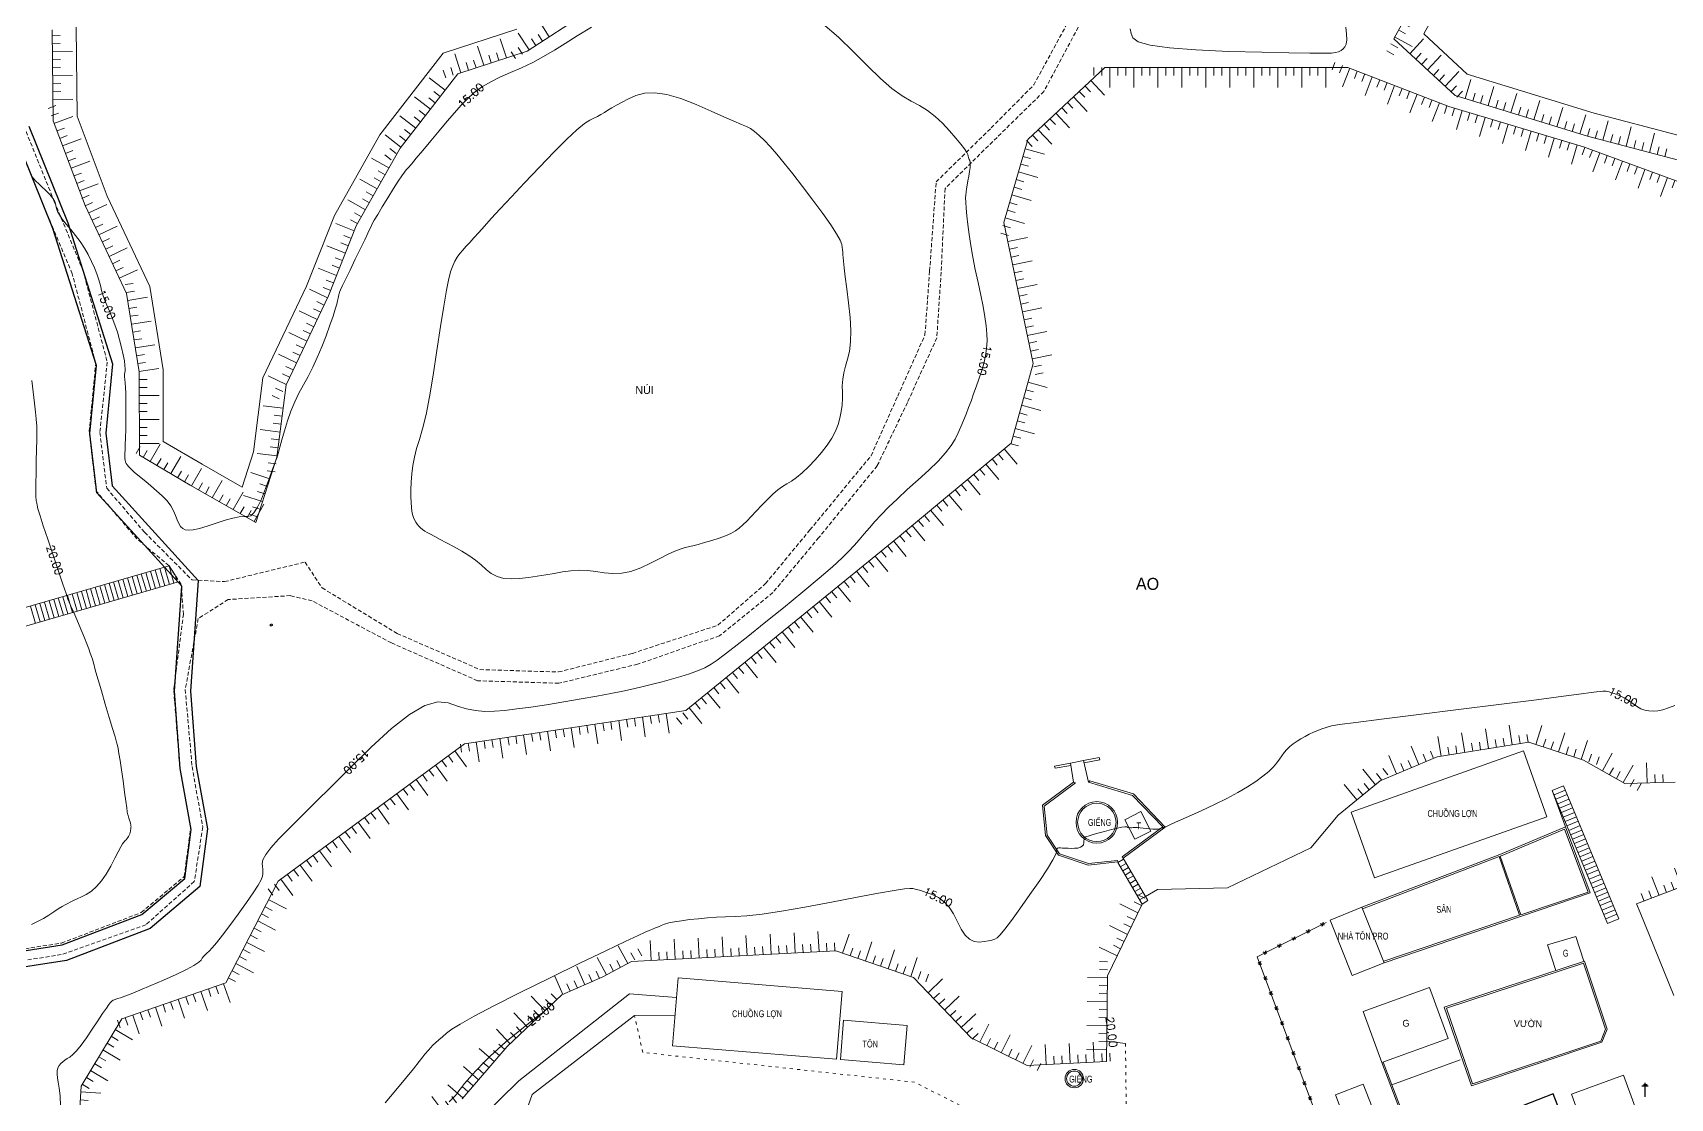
# Model space of a CAD drawing. Header units: inches. Extents: x 496359 to 501064, y 2374078 to 2377203.
# Drawn here: x 496846.4 to 497051, y 2376469 to 2376602.1 of the extents above; entities that cross this region are included whole.
import ezdxf
from ezdxf.enums import TextEntityAlignment as Align

# ---------------------------------------------------------------- set-up
doc = ezdxf.new("R2010")
doc.units = ezdxf.units.IN
doc.header["$MEASUREMENT"] = 0
doc.linetypes.add('ACAD_ISO03W100', pattern=[30, 12, -18])
doc.linetypes.add('DASHED', pattern=[0.75, 0.5, -0.25])
for name, color, linetype in [('cd', 7, 'Continuous'), ('chu', 6, 'Continuous'), ('MANH', 147, 'Continuous'), ('NOI', 2, 'Continuous'), ('tl', 8, 'Continuous')]:
    doc.layers.add(name, color=color, linetype=linetype)
for name, color, linetype, lineweight in [('LC Net dam 1', 30, 'Continuous', 30), ('LC Net manh', 239, 'Continuous', 5), ('manh1', 67, 'Continuous', 13)]:
    doc.layers.add(name, color=color, linetype=linetype, lineweight=lineweight)
doc.styles.get("Standard").update_dxf_attribs({"font": 'vnsimli.shx', "height": 2})
doc.styles.add('style1', font='')
doc.styles.get('style1').set_extended_font_data('.VnAvantH')

# ---------------------------------------------------------------- blocks, each defined once
blk = doc.blocks.new('r')
at = {"layer": 'tl', "color": 7}
for points in [[(0.18, -0.18), (-0.18, 0.18)], [(0.18, 0.18), (-0.18, -0.18)]]:
    blk.add_lwpolyline(points, dxfattribs=at)
blk = doc.blocks.new('t2')
at = {"layer": 'tl', "color": 250, "lineweight": 0}
for p, q in [((-2, 0), (-2, -1)), ((-1, 0), (-1, -1)), ((0, 0), (0, -2.5))]:
    blk.add_line(p, q, dxfattribs=at)
blk = doc.blocks.new('t1')
at = {"layer": 'tl', "color": 250, "lineweight": 0}
for p, q in [((0, 0), (0, 2.5)), ((-2, 0), (-2, 1)), ((-1, 0), (-1, 1))]:
    blk.add_line(p, q, dxfattribs=at)
blk = doc.blocks.new('cdien')
at = {"layer": 'cd', "extrusion": (-0.000518657, 0.000768986, 1)}
for p, q in [((-0.8, 2.78, 0), (0.76, 2.78, 0)), ((-0.46, 3.14, 0), (0.49, 3.14, 0)), ((0, 0), (0, 3.5, 0))]:
    blk.add_line(p, q, dxfattribs=at)
blk = doc.blocks.new('Nền HT mới')
at = {"layer": 'MANH', "color": 2, "lineweight": 0, "elevation": -28.38}
for points in [[(335.87, 302.47), (313.11, 308.45), (296.58, 313.55), (288.91, 320.62), (293.55, 329.12), (304.75, 345.58), (304.34, 351.21), (300.22, 361.5), (291.78, 365.59), (280.91, 360.42), (267.27, 359.17), (261.59, 364.89), (256.01, 350.16)], [(334.87, 305.83), (313.94, 311.34), (298.11, 316.22), (292.67, 321.24), (296.12, 327.56), (307.82, 344.75), (307.3, 351.89), (302.57, 363.7), (291.79, 368.91), (280.1, 363.36), (268.41, 362.28), (260.43, 370.31), (253.2, 351.22)], [(121.31, 321.76), (121.41, 310.36), (125.43, 299.79), (130.6, 288.77), (132.16, 278.98), (132.2, 268.58), (138.53, 264.84), (146.73, 260.16), (149.39, 268.32), (150.52, 277.38), (155.83, 288.51), (159.3, 297.23), (164.77, 306.94), (171.98, 316.25), (180.66, 319.09), (188.1, 323.89)], [(124.31, 322.08), (124.41, 310.93), (128.19, 300.96), (133.5, 289.66), (135.16, 279.23), (135.19, 270.3), (140.04, 267.44), (145.02, 264.59), (146.45, 268.98), (147.61, 278.24), (153.08, 289.71), (156.58, 298.52), (162.26, 308.61), (170.17, 318.81), (179.36, 321.82)], [(319.26, 212.5), (342.68, 221.42), (353, 224.38), (357.05, 227.19), (361.24, 234.44), (362.47, 239.67), (374.98, 252.05), (378.81, 253.57), (392.81, 257.92), (398.13, 244.09)], [(117.23, 249.32), (135.9, 254.75)], [(133.07, 251.58), (132.44, 253.74)], [(133.64, 251.75), (133.02, 253.91)], [(134.22, 251.92), (133.59, 254.08)], [(134.8, 252.09), (134.17, 254.24)], [(135.37, 252.25), (134.74, 254.41)], [(135.95, 252.42), (135.32, 254.58)], [(136.52, 252.59), (135.9, 254.75)], [(117.86, 247.16), (136.52, 252.59)], [(126.15, 249.57), (125.53, 251.73)], [(126.73, 249.74), (126.1, 251.9)], [(127.31, 249.91), (126.68, 252.07)], [(127.88, 250.07), (127.25, 252.23)], [(128.46, 250.24), (127.83, 252.4)], [(129.04, 250.41), (128.41, 252.57)], [(129.61, 250.58), (128.98, 252.74)], [(130.19, 250.74), (129.56, 252.9)], [(130.76, 250.91), (130.14, 253.07)], [(131.34, 251.08), (130.71, 253.24)], [(131.92, 251.25), (131.29, 253.41)], [(132.49, 251.42), (131.86, 253.57)], [(136.91, 252.74), (136.66, 253.6)], [(119.24, 247.56), (118.61, 249.72)], [(119.82, 247.73), (119.19, 249.89)], [(120.39, 247.9), (119.77, 250.06)], [(120.97, 248.06), (120.34, 250.22)], [(121.55, 248.23), (120.92, 250.39)], [(122.12, 248.4), (121.49, 250.56)], [(122.7, 248.57), (122.07, 250.73)], [(123.27, 248.73), (122.65, 250.89)], [(123.85, 248.9), (123.22, 251.06)], [(124.43, 249.07), (123.8, 251.23)], [(125, 249.24), (124.37, 251.4)], [(125.58, 249.4), (124.95, 251.56)], [(323.9, 201.05), (319.69, 211.43), (319.26, 212.5)]]:
    blk.add_lwpolyline(points, dxfattribs=at)
at = {"layer": 'MANH', "color": 3, "linetype": 'DASHED', "lineweight": 0, "elevation": -28.38}
for points in [[(114.21, 206.31), (122.48, 207.6), (132.44, 211.42), (137.8, 215.92), (138.61, 222.05), (137.24, 229.65), (136.49, 239.31), (137.7, 248.68), (137.43, 252.43), (135.9, 254.75), (131.9, 258.11), (126.8, 264.1), (125.92, 271.52), (126.75, 280.05), (123.81, 291.25), (120.21, 299.79), (116.3, 309.55)], [(117.76, 309.73), (121.57, 300.3), (125.13, 291.73), (128.19, 280.22), (127.26, 271.42), (128.12, 264.44), (132.85, 258.94), (138.78, 252.98), (142.84, 252.77), (152.9, 255.22), (155.03, 251.99), (164.41, 246.29), (174.75, 241.78), (184.56, 241.48), (193.8, 243.81), (204.48, 247.32), (210.42, 252.52), (215.98, 259.23), (223.61, 268.51), (226.94, 275.95), (230.35, 283.61), (230.93, 291.6), (231.74, 302.73), (238.62, 309.48), (243.94, 314.85), (250.09, 326.15)], [(251.28, 325.38), (245.21, 314.05), (239.35, 308.3), (232.86, 301.91), (232.37, 291.47), (231.83, 283.26), (228.16, 275.17), (224.38, 267.24), (217.09, 258.28), (211.34, 251.4), (204.69, 246.01), (194.44, 242.45), (184.6, 240.07), (174.45, 240.39), (163.68, 245.11), (153.78, 250.37), (151.06, 251.02), (143.31, 250.54), (139.55, 248.16), (137.93, 239.3), (138.78, 229.66), (140.12, 222.11), (139.06, 215.28), (133.02, 209.88), (122.44, 206.16), (114.33, 204.88)]]:
    blk.add_lwpolyline(points, dxfattribs=at)
at = {"layer": 'MANH', "lineweight": 0, "elevation": -28.38}
for points in [[(257.48, 212.48), (253.14, 203.49), (253.03, 192.81), (243.1, 192.28), (236.1, 195.76), (228.91, 203.3), (219.21, 206.64), (193.67, 205.29), (190.1, 203.36), (184.97, 201.13), (178.16, 194.66), (172.52, 188.15)], [(124.21, 178), (124.92, 189.71), (129.99, 198.13), (142.98, 202.62), (149.55, 215.32), (172.8, 232.52), (200.47, 236.67), (226.92, 258.26), (241.11, 270.09), (243.85, 280.04), (240.22, 297.68), (243.2, 308.04), (252.81, 317.02), (283.17, 317.04), (295.78, 312.17), (312.63, 307.11), (333.74, 299.38)], [(324.07, 227.71), (317.79, 227.56), (312.63, 230.47), (305.79, 232.71), (294.33, 230.86), (287.24, 227.89), (281.96, 223.6)], [(136.66, 253.59), (135.9, 254.75)], [(136.52, 252.59), (136.92, 252.7)], [(283.61, 223.98), (305.12, 231.62)], [(308.04, 223.38), (305.12, 231.62)], [(248.52, 230.1), (246.55, 229.73)], [(246.6, 229.44), (246.55, 229.73)], [(248.57, 229.8), (246.6, 229.44)], [(248.52, 230.1), (250.16, 230.43), (250.78, 227.72)], [(248.52, 230.1), (248.92, 227.72)], [(252.12, 230.8), (250.16, 230.43)], [(252.18, 230.5), (250.23, 230.14)], [(252.18, 230.5), (252.12, 230.8)], [(254.43, 217.74), (250.74, 217.34), (247.04, 218.57), (245.4, 221.04), (245.04, 224.82), (248.92, 227.72)], [(254.41, 217.94), (250.76, 217.54), (247.17, 218.74), (245.6, 221.1), (245.24, 224.73), (249.14, 227.64)], [(248.92, 227.72), (249.14, 227.64)], [(250.95, 227.88), (250.78, 227.72)], [(250.78, 227.72), (256.29, 226.06), (260.07, 222.13), (254.98, 218.37)], [(250.95, 227.88), (256.4, 226.24), (260.37, 222.1), (255.1, 218.21)], [(308.71, 226.68), (310.11, 227.26)], [(310.11, 227.26), (317.04, 210.65)], [(310.38, 222.12), (308.71, 226.68)], [(315.63, 210.06), (308.71, 226.68)], [(308.94, 226.12), (310.35, 226.71)], [(309.17, 225.57), (310.58, 226.16)], [(309.4, 225.02), (310.81, 225.6)], [(309.63, 224.46), (311.04, 225.05)], [(255.34, 223.02), (257.33, 224.03)], [(256.58, 220.58), (255.34, 223.02)], [(258.57, 221.6), (257.33, 224.03)], [(281.96, 223.6), (278.54, 219.49), (268.14, 214.51), (259.42, 214.28), (257.92, 213.4)], [(286.53, 215.74), (283.61, 223.98)], [(286.53, 215.74), (308.04, 223.38)], [(309.86, 223.91), (311.27, 224.49)], [(310.09, 223.35), (311.5, 223.94)], [(310.32, 222.8), (311.73, 223.39)], [(256.58, 220.58), (258.57, 221.6)], [(302.16, 218.65), (310.38, 222.11), (313.45, 213.86)], [(302.24, 218.47), (310.27, 221.84), (313.19, 213.98)], [(310.55, 222.25), (311.96, 222.83)], [(310.78, 221.69), (312.19, 222.28)], [(311.02, 221.14), (312.42, 221.72)], [(311.25, 220.58), (312.65, 221.17)], [(311.48, 220.03), (312.88, 220.62)], [(311.71, 219.48), (313.11, 220.06)], [(311.94, 218.92), (313.35, 219.51)], [(312.17, 218.37), (313.58, 218.95)], [(254.41, 217.94), (254.43, 217.74)], [(254.44, 217.65), (255.17, 218.08)], [(254.44, 217.65), (257.48, 212.48)], [(254.75, 217.14), (255.48, 217.56)], [(254.98, 218.37), (255.1, 218.21)], [(255.05, 216.62), (255.78, 217.05)], [(255.1, 218.21), (258.21, 212.91)], [(284.95, 212.07), (302.16, 218.65)], [(285.02, 211.89), (302.09, 218.41)], [(302.02, 218.6), (302.02, 218.6)], [(302.09, 218.41), (304.64, 211.08)], [(302.23, 218.46), (302.24, 218.46)], [(302.23, 218.46), (304.78, 211.13)], [(312.4, 217.82), (313.81, 218.4)], [(312.63, 217.26), (314.04, 217.85)], [(312.86, 216.71), (314.27, 217.29)], [(255.35, 216.1), (256.08, 216.53)], [(255.66, 215.58), (256.39, 216.01)], [(255.96, 215.06), (256.69, 215.49)], [(256.26, 214.55), (257, 214.98)], [(313.09, 216.15), (314.5, 216.74)], [(313.32, 215.6), (314.73, 216.19)], [(313.55, 215.05), (314.96, 215.63)], [(313.78, 214.49), (315.19, 215.08)], [(256.57, 214.03), (257.3, 214.46)], [(256.87, 213.51), (257.6, 213.94)], [(257.17, 212.99), (257.91, 213.42)], [(257.48, 212.48), (258.21, 212.91)], [(313.45, 213.86), (287.73, 205.14)], [(313.19, 213.98), (304.78, 211.13)], [(314.02, 213.94), (315.42, 214.52)], [(314.25, 213.38), (315.65, 213.97)], [(314.48, 212.83), (315.88, 213.42)], [(314.71, 212.28), (316.11, 212.86)], [(280.96, 210.47), (284.95, 212.07)], [(287.73, 205.14), (284.95, 212.07)], [(304.64, 211.08), (287.67, 205.33)], [(304.71, 210.89), (304.71, 210.89)], [(314.94, 211.72), (316.35, 212.31)], [(315.17, 211.17), (316.58, 211.75)], [(315.4, 210.62), (316.81, 211.2)], [(279.16, 181.88), (277.9, 185), (279.5, 185.39), (271.85, 205.88), (280.48, 210.16)], [(283.74, 203.54), (280.96, 210.47)], [(315.63, 210.06), (317.04, 210.65)], [(308.12, 207.37), (311.65, 208.44)], [(308.12, 207.37), (309.17, 204.17)], [(311.65, 208.44), (312.67, 205.32)], [(283.74, 203.54), (287.73, 205.14)], [(298.65, 189.74), (295.23, 199.58), (312.73, 205.34), (315.6, 196.85), (314.93, 195.2), (298.65, 189.74)], [(198.8, 194.77), (199.5, 203.25)], [(199.5, 203.25), (220, 201.56)], [(174.83, 185.66), (179.6, 190.38), (193.42, 201.27), (199.3, 200.78)], [(219.31, 193.08), (220, 201.56)], [(285.1, 199.03), (293.39, 202.05)], [(295.71, 195.68), (293.39, 202.05)], [(194.05, 198.55), (181.26, 188.68), (179.45, 183.48)], [(194.05, 198.55), (199.11, 198.51)], [(287.43, 192.66), (285.1, 199.03)], [(220.19, 197.95), (219.79, 193.04)], [(228.13, 197.3), (220.19, 197.95)], [(227.72, 192.39), (228.13, 197.3)], [(198.8, 194.77), (219.31, 193.08)], [(255.4, 195.05), (253.06, 195.32)], [(287.43, 192.66), (295.71, 195.68)], [(227.72, 192.39), (219.79, 193.04)], [(290, 185.88), (287.43, 192.66)], [(290.18, 185.95), (287.61, 192.73)], [(288.69, 189.89), (297.2, 193.02)], [(311.11, 188.72), (317.62, 191.11)], [(317.62, 191.11), (321.15, 181.4)], [(286.98, 185.16), (285.11, 189.98), (281.62, 188.63), (283.48, 183.81)], [(311.11, 188.72), (314.64, 179.02)]]:
    blk.add_lwpolyline(points, dxfattribs=at)
blk.add_lwpolyline([(298.77, 190), (295.49, 199.45), (312.61, 205.08), (315.38, 196.85), (314.78, 195.36)], close=True, dxfattribs=at)
at = {"layer": 'MANH', "linetype": 'ACAD_ISO03W100', "lineweight": 0, "ltscale": 0.03, "elevation": -28.38}
blk.add_lwpolyline([(255.4, 195.05), (255.57, 180.48), (244.97, 176.4), (237.08, 186.13), (229.05, 190.21), (195.11, 193.93), (194.05, 198.55)], dxfattribs=at)
at = {"layer": 'MANH', "lineweight": 0}
for centre, radius in [((251.82, 222.68, -13.47), 2.6), ((251.82, 222.68, -13.47), 2.4), ((249, 190.66, -8.48), 1.15), ((249, 190.66, -8.48), 0.948)]:
    blk.add_circle(centre, radius, dxfattribs=at)
at = {"layer": 'manh1', "color": 1, "lineweight": 0, "elevation": -28.38}
for points in [[(118.8, 303.37), (119.23, 302.87), (119.66, 302.44), (120.06, 302.07), (120.42, 301.74), (120.72, 301.44), (120.97, 301.19), (121.16, 300.96), (121.3, 300.78), (121.42, 300.63), (121.51, 300.51), (121.57, 300.42), (121.6, 300.36), (121.63, 300.29), (121.66, 300.17), (121.71, 299.98), (121.76, 299.74), (121.83, 299.43), (121.97, 299.05), (122.21, 298.6), (122.57, 298.07), (123.05, 297.46), (123.62, 296.78), (124.23, 296.05), (124.81, 295.28), (125.34, 294.47), (125.81, 293.64), (126.23, 292.79), (126.59, 291.98), (126.89, 291.24), (127.11, 290.61), (127.27, 290.07), (127.37, 289.61), (127.47, 289.16), (127.62, 288.64), (127.83, 288.03), (128.12, 287.34), (128.46, 286.57), (128.81, 285.74), (129.15, 284.87), (129.46, 283.95), (129.73, 283), (129.98, 282.03), (130.17, 281.13), (130.32, 280.38), (130.4, 279.8), (130.43, 279.39), (130.41, 279.13), (130.37, 278.93), (130.35, 278.69), (130.35, 278.39), (130.37, 278.03), (130.41, 277.6), (130.46, 277.05), (130.49, 276.31), (130.51, 275.4), (130.51, 274.3), (130.51, 273.05), (130.49, 271.81), (130.47, 270.75), (130.44, 269.89), (130.42, 269.24), (130.39, 268.79), (130.38, 268.46), (130.38, 268.18), (130.41, 267.94), (130.47, 267.72), (130.55, 267.54), (130.66, 267.36), (130.82, 267.16), (131.03, 266.94), (131.29, 266.7), (131.59, 266.43), (131.97, 266.11), (132.43, 265.73), (132.99, 265.27), (133.63, 264.74), (134.35, 264.14), (135.05, 263.51), (135.65, 262.88), (136.12, 262.26), (136.48, 261.64), (136.72, 261.04), (136.91, 260.49), (137.12, 260.04), (137.35, 259.68), (137.62, 259.42), (137.92, 259.26), (138.34, 259.21), (138.93, 259.26), (139.71, 259.43), (140.67, 259.7), (141.79, 260.07), (142.92, 260.44), (143.89, 260.71), (144.68, 260.87), (145.29, 260.92), (145.73, 260.9), (146.11, 260.98), (146.51, 261.37), (146.95, 262.07), (147.44, 263.1), (147.96, 264.41), (148.45, 265.74), (148.84, 266.81), (149.12, 267.58), (149.3, 268.05), (149.37, 268.24), (149.39, 268.27), (149.39, 268.28), (149.4, 268.29), (149.4, 268.3), (149.41, 268.34), (149.45, 268.5), (149.56, 268.91), (149.75, 269.57), (150, 270.48), (150.32, 271.63), (150.7, 272.88), (151.13, 274.08), (151.61, 275.24), (152.14, 276.33), (152.7, 277.37), (153.29, 278.43), (153.86, 279.57), (154.43, 280.8), (154.99, 282.12), (155.52, 283.51), (156, 284.83), (156.39, 285.94), (156.68, 286.82), (156.87, 287.46), (156.97, 287.89), (157.02, 288.19), (157.07, 288.43), (157.11, 288.63), (157.15, 288.8), (157.21, 288.97), (157.33, 289.26), (157.59, 289.8), (157.99, 290.63), (158.52, 291.72), (159.17, 293.06), (159.82, 294.39), (160.35, 295.49), (160.75, 296.31), (161, 296.87), (161.14, 297.18), (161.28, 297.48), (161.55, 297.96), (161.98, 298.68), (162.55, 299.62), (163.25, 300.75), (163.96, 301.89), (164.55, 302.82), (165, 303.51), (165.32, 303.97), (165.53, 304.23), (165.77, 304.49), (166.19, 304.97), (166.8, 305.69), (167.61, 306.67), (168.6, 307.87), (169.65, 309.13), (170.65, 310.31), (171.57, 311.37), (172.41, 312.31), (173.19, 313.13), (174, 313.87), (174.93, 314.57), (176.01, 315.22), (177.22, 315.84), (178.55, 316.42), (179.95, 317.01), (181.34, 317.67), (182.7, 318.39), (184.05, 319.19), (185.4, 320.05), (186.9, 321.01), (188.7, 322.07)], [(217.59, 322.5), (219.56, 320.83), (221.44, 318.99), (223.19, 317.19), (224.78, 315.66), (226.22, 314.42), (227.5, 313.49), (228.63, 312.84), (229.67, 312.28), (230.67, 311.64), (231.63, 310.9), (232.55, 310.06), (233.43, 309.12), (234.21, 308.21), (234.83, 307.45), (235.28, 306.85), (235.56, 306.42), (235.69, 306.15), (235.74, 305.96), (235.78, 305.8), (235.83, 305.65), (235.88, 305.52), (235.94, 305.39), (235.99, 305.21), (236, 304.93), (235.98, 304.54), (235.92, 304.04), (235.83, 303.45), (235.72, 302.85), (235.63, 302.31), (235.55, 301.85), (235.49, 301.46), (235.45, 301.13), (235.43, 300.74), (235.44, 300.19), (235.49, 299.44), (235.58, 298.51), (235.7, 297.39), (235.87, 296.14), (236.08, 294.78), (236.33, 293.32), (236.64, 291.78), (236.98, 290.17), (237.31, 288.59), (237.6, 287.15), (237.82, 285.87), (237.98, 284.74), (238.08, 283.76), (238.11, 282.85), (238.05, 281.93), (237.92, 280.99), (237.7, 280.03), (237.41, 279.05), (237.08, 278.07), (236.75, 277.13), (236.42, 276.23), (236.11, 275.35), (235.8, 274.52), (235.49, 273.71), (235.17, 272.91), (234.84, 272.13), (234.49, 271.36), (234.12, 270.6), (233.62, 269.79), (232.92, 268.87), (232, 267.85), (230.85, 266.72), (229.51, 265.5), (228.14, 264.27), (226.9, 263.12), (225.81, 262.07), (224.88, 261.12), (224.1, 260.27), (223.41, 259.48), (222.75, 258.73), (222.11, 258), (221.49, 257.29), (220.84, 256.58), (220, 255.74), (218.78, 254.61), (217.13, 253.19), (215.08, 251.48), (212.67, 249.52), (210.27, 247.57), (208.2, 245.92), (206.53, 244.59), (205.27, 243.61), (204.38, 242.94), (203.64, 242.45), (202.83, 242.02), (201.93, 241.62), (200.93, 241.25), (199.83, 240.9), (198.67, 240.58), (197.5, 240.26), (196.32, 239.96), (195.14, 239.67), (193.94, 239.38), (192.62, 239.09), (191.09, 238.79), (189.35, 238.46), (187.38, 238.11), (185.23, 237.74), (183.07, 237.39), (181.11, 237.1), (179.37, 236.86), (177.85, 236.68), (176.55, 236.57), (175.36, 236.55), (174.21, 236.66), (173.07, 236.88), (171.94, 237.22), (170.79, 237.62), (169.48, 237.76), (167.87, 237.29), (165.94, 236.18), (163.68, 234.42), (161.15, 232.09), (158.58, 229.55), (156.24, 227.22), (154.16, 225.15), (152.36, 223.36), (150.83, 221.85), (149.59, 220.57), (148.64, 219.51), (147.98, 218.65), (147.62, 217.99), (147.52, 217.53), (147.57, 217.18), (147.61, 216.85), (147.63, 216.55), (147.63, 216.25), (147.58, 215.95), (147.41, 215.51), (147.02, 214.83), (146.41, 213.88), (145.58, 212.66), (144.55, 211.22), (143.49, 209.78), (142.59, 208.57), (141.85, 207.64), (141.29, 206.99), (140.91, 206.6), (140.63, 206.35), (140.4, 206.12), (140.21, 205.91), (140.06, 205.7), (139.92, 205.47), (139.62, 205.2), (139.02, 204.81), (138.07, 204.31), (136.79, 203.69), (135.23, 202.98), (133.63, 202.28), (132.27, 201.7), (131.19, 201.25), (130.38, 200.95), (129.85, 200.77), (129.48, 200.66), (129.18, 200.56), (128.94, 200.45), (128.75, 200.33), (128.59, 200.19), (128.39, 199.93), (128.07, 199.47), (127.61, 198.8), (127.02, 197.9), (126.31, 196.83), (125.58, 195.75), (124.92, 194.84), (124.36, 194.15), (123.89, 193.66), (123.5, 193.36), (123.18, 193.16), (122.89, 192.97), (122.63, 192.76), (122.39, 192.53), (122.18, 192.28), (122.02, 191.99), (121.93, 191.64), (121.91, 191.23), (121.96, 190.75), (122.06, 190.2), (122.19, 189.47), (122.29, 188.49), (122.35, 187.23)], [(162.92, 187.65), (164.23, 189.21), (165.45, 190.69), (166.43, 191.9), (167.16, 192.8), (167.63, 193.4), (167.88, 193.7), (168.01, 193.87), (168.16, 194.05), (168.35, 194.27), (168.59, 194.52), (168.88, 194.82), (169.21, 195.15), (169.61, 195.51), (170.06, 195.9), (170.58, 196.33), (171.22, 196.82), (172.27, 197.48), (174.01, 198.45), (176.48, 199.75), (179.69, 201.37), (183.52, 203.26), (187.33, 205.11), (190.49, 206.64), (192.88, 207.79), (194.5, 208.55), (195.41, 208.95), (195.91, 209.16), (196.32, 209.33), (196.69, 209.49), (197.04, 209.65), (197.38, 209.81), (197.8, 209.96), (198.35, 210.11), (199.06, 210.25), (199.93, 210.39), (200.94, 210.53), (202.04, 210.65), (203.16, 210.74), (204.29, 210.82), (205.43, 210.87), (206.63, 210.91), (208.09, 211.01), (210.01, 211.23), (212.43, 211.6), (215.34, 212.1), (218.66, 212.72), (221.89, 213.33), (224.53, 213.83), (226.5, 214.18), (227.79, 214.38), (228.46, 214.44), (228.84, 214.41), (229.28, 214.31), (229.82, 214.15), (230.48, 213.94), (231.24, 213.67), (232.03, 213.3), (232.74, 212.77), (233.38, 212.08), (233.93, 211.24), (234.41, 210.27), (234.88, 209.33), (235.38, 208.6), (235.92, 208.09), (236.51, 207.8), (237.14, 207.73), (237.74, 207.79), (238.27, 207.87), (238.71, 207.97), (239.07, 208.09), (239.37, 208.25), (239.74, 208.62), (240.33, 209.33), (241.16, 210.42), (242.21, 211.87), (243.47, 213.65), (244.69, 215.42), (245.65, 216.89), (246.33, 217.99), (246.7, 218.72), (246.81, 219.1), (246.8, 219.28), (246.82, 219.39), (246.91, 219.46), (247.06, 219.49), (247.28, 219.49), (247.55, 219.47), (247.87, 219.46), (248.23, 219.45), (248.63, 219.44), (249.05, 219.45), (249.45, 219.48), (249.77, 219.57), (250, 219.7), (250.14, 219.89), (250.2, 220.13), (250.21, 220.36), (250.22, 220.55), (250.23, 220.69), (250.24, 220.78), (250.27, 220.83), (250.41, 220.87), (250.72, 220.97), (251.23, 221.11), (251.93, 221.32), (252.79, 221.56), (253.66, 221.8), (254.39, 221.98), (254.95, 222.09), (255.34, 222.13), (255.56, 222.11), (255.71, 222.06), (255.86, 222.03), (256.02, 222.01), (256.19, 222.01), (256.38, 222.03), (256.61, 222.04), (256.89, 222.04), (257.22, 222.02), (257.6, 221.98), (258.03, 221.92), (258.45, 221.87), (258.83, 221.83), (259.15, 221.83), (259.41, 221.84), (259.62, 221.88), (259.78, 221.93), (259.91, 221.97), (260, 222), (260.07, 222.02), (260.11, 222.03), (260.13, 222.03), (260.15, 222.03), (260.16, 222.03), (260.17, 222.03), (260.17, 222.03), (260.17, 222.04), (260.18, 222.04), (260.2, 222.05), (260.22, 222.06), (260.29, 222.08), (260.53, 222.19), (261.1, 222.45), (262.01, 222.86), (263.28, 223.43), (264.86, 224.14), (266.52, 224.91), (268.06, 225.68), (269.44, 226.42), (270.65, 227.13), (271.68, 227.81), (272.56, 228.46), (273.29, 229.06), (273.88, 229.61), (274.33, 230.12), (274.65, 230.58), (274.92, 231.01), (275.22, 231.41), (275.56, 231.79), (275.95, 232.15), (276.37, 232.5), (276.83, 232.82), (277.32, 233.13), (277.83, 233.42), (278.36, 233.69), (278.91, 233.94), (279.44, 234.17), (279.92, 234.36), (280.34, 234.52), (280.73, 234.64), (281.16, 234.74), (282.15, 234.9), (284.2, 235.18), (287.39, 235.59), (291.72, 236.14), (297.02, 236.8), (302.36, 237.47), (306.77, 238.02), (310.12, 238.45), (312.37, 238.74), (313.6, 238.91), (314.23, 239), (314.69, 239.06), (315.03, 239.09), (315.29, 239.1), (315.46, 239.09), (315.63, 239.05), (315.84, 238.98), (316.12, 238.89), (316.46, 238.78), (316.87, 238.64), (317.3, 238.46), (317.72, 238.25), (318.14, 238), (318.55, 237.72), (318.95, 237.41), (319.36, 237.12), (319.8, 236.88), (320.27, 236.72), (320.78, 236.62), (321.32, 236.59), (321.9, 236.64), (322.55, 236.77), (323.26, 236.99), (324.03, 237.28)], [(118.76, 277.91), (118.93, 276.48), (119.08, 275.09), (119.21, 273.95), (119.3, 273.11), (119.36, 272.57), (119.38, 272.29), (119.39, 271.99), (119.38, 271.41), (119.37, 270.51), (119.35, 269.3), (119.32, 267.81), (119.3, 266.31), (119.28, 265.08), (119.27, 264.16), (119.27, 263.55), (119.28, 263.24), (119.3, 263.08), (119.32, 262.93), (119.34, 262.76), (119.37, 262.57), (119.41, 262.33), (119.53, 261.86), (119.79, 261.01), (120.19, 259.75), (120.74, 258.08), (121.42, 256.07), (122.1, 254.08), (122.64, 252.47), (123.04, 251.31), (123.28, 250.59), (123.38, 250.29), (123.42, 250.2), (123.47, 250.09), (123.54, 249.93), (123.64, 249.72), (123.77, 249.45), (123.93, 249.1), (124.13, 248.63), (124.38, 248.04), (124.68, 247.34), (125.01, 246.54), (125.34, 245.73), (125.63, 245), (125.87, 244.38), (126.07, 243.85), (126.21, 243.42), (126.33, 243.08), (126.41, 242.81), (126.47, 242.6), (126.51, 242.46), (126.53, 242.34), (126.6, 242.07), (126.77, 241.46), (127.06, 240.49), (127.45, 239.14), (127.94, 237.48), (128.44, 235.81), (128.85, 234.43), (129.16, 233.39), (129.36, 232.69), (129.47, 232.29), (129.55, 231.92), (129.65, 231.31), (129.79, 230.42), (129.96, 229.26), (130.16, 227.86), (130.35, 226.47), (130.51, 225.34), (130.62, 224.51), (130.69, 223.99), (130.73, 223.76), (130.75, 223.66), (130.78, 223.55), (130.82, 223.39), (130.89, 223.2), (130.96, 222.97), (131.04, 222.74), (131.1, 222.54), (131.14, 222.38), (131.15, 222.25), (131.16, 222.17), (131.15, 222.09), (131.13, 221.99), (131.12, 221.87), (131.1, 221.73), (131.08, 221.57), (131.05, 221.4), (131, 221.24), (130.93, 221.08), (130.84, 220.92), (130.74, 220.78), (130.63, 220.64), (130.53, 220.52), (130.43, 220.41), (130.34, 220.31), (130.25, 220.2), (130.11, 220), (129.88, 219.61), (129.55, 219.01), (129.13, 218.21), (128.62, 217.23), (128.05, 216.23), (127.45, 215.36), (126.84, 214.65), (126.21, 214.1), (125.57, 213.69), (124.95, 213.39), (124.41, 213.13), (123.95, 212.9), (123.57, 212.72), (123.25, 212.55), (122.92, 212.38), (122.54, 212.15), (122.07, 211.86), (121.52, 211.51), (120.9, 211.1), (120.22, 210.68), (119.48, 210.29), (118.7, 209.93)], [(170.89, 187.77), (171.41, 188.24), (171.65, 188.5), (171.84, 188.76), (172.04, 189.02), (172.25, 189.3), (172.48, 189.61), (172.77, 189.99), (173.18, 190.48), (173.72, 191.07), (174.38, 191.77), (175.16, 192.58), (176.03, 193.45), (176.98, 194.34), (177.99, 195.24), (179.06, 196.15), (180.17, 197.04), (181.19, 197.85), (181.99, 198.47), (182.55, 198.89), (182.81, 199.08)]]:
    blk.add_lwpolyline(points, dxfattribs=at)
at = {"layer": 'manh1', "lineweight": 0, "elevation": -28.38}
blk.add_lwpolyline([(282.94, 322.07), (283.03, 321.19), (283.04, 320.49), (282.96, 319.96), (282.81, 319.6), (282.6, 319.35), (282.33, 319.15), (282.01, 319), (281.62, 318.9), (281.12, 318.84), (280.16, 318.81), (278.42, 318.82), (275.83, 318.86), (272.42, 318.94), (268.3, 319.05), (264.21, 319.22), (260.9, 319.47), (258.49, 319.81), (256.98, 320.23), (256.32, 320.74), (256.12, 321.3), (256, 321.87)], dxfattribs=at)
blk.add_lwpolyline([(195.29, 313.84), (196.59, 313.88), (198.11, 313.65), (199.85, 313.14), (201.77, 312.39), (203.64, 311.57), (205.22, 310.88), (206.48, 310.32), (207.41, 309.92), (208.04, 309.65), (208.54, 309.39), (209.07, 309.02), (209.65, 308.53), (210.3, 307.91), (211.01, 307.15), (211.83, 306.22), (212.77, 305.09), (213.85, 303.74), (215.05, 302.18), (216.35, 300.45), (217.57, 298.77), (218.57, 297.36), (219.29, 296.25), (219.75, 295.45), (219.96, 294.93), (220.02, 294.57), (220.06, 294.25), (220.08, 293.94), (220.1, 293.63), (220.12, 293.3), (220.15, 292.81), (220.24, 292), (220.38, 290.86), (220.57, 289.38), (220.8, 287.61), (220.99, 285.79), (221.09, 284.15), (221.06, 282.73), (220.92, 281.55), (220.68, 280.57), (220.42, 279.72), (220.21, 278.89), (220.08, 278.07), (220.02, 277.26), (220.03, 276.45), (220.04, 275.65), (220, 274.85), (219.89, 274.04), (219.73, 273.22), (219.49, 272.4), (219.16, 271.57), (218.71, 270.71), (218.14, 269.82), (217.44, 268.92), (216.63, 268), (215.8, 267.13), (215.02, 266.39), (214.31, 265.79), (213.68, 265.33), (213.1, 264.98), (212.55, 264.65), (211.96, 264.23), (211.33, 263.7), (210.66, 263.06), (209.96, 262.32), (209.27, 261.58), (208.64, 260.92), (208.08, 260.34), (207.58, 259.86), (207.14, 259.47), (206.68, 259.13), (206.11, 258.81), (205.42, 258.5), (204.62, 258.2), (203.72, 257.91), (202.82, 257.65), (202.02, 257.42), (201.33, 257.25), (200.76, 257.11), (200.27, 257), (199.76, 256.85), (199.1, 256.58), (198.26, 256.19), (197.24, 255.68), (196.07, 255.07), (194.83, 254.48), (193.62, 254.06), (192.46, 253.83), (191.35, 253.78), (190.28, 253.89), (189.23, 254.06), (188.19, 254.16), (187.15, 254.19), (186.11, 254.13), (185.07, 253.99), (184.02, 253.81), (182.96, 253.64), (181.88, 253.47), (180.8, 253.31), (179.71, 253.17), (178.67, 253.11), (177.73, 253.18), (176.9, 253.41), (176.17, 253.78), (175.53, 254.3), (174.89, 254.88), (174.19, 255.46), (173.38, 256.03), (172.49, 256.59), (171.53, 257.13), (170.59, 257.63), (169.77, 258.06), (169.1, 258.42), (168.56, 258.7), (168.17, 258.91), (167.85, 259.1), (167.58, 259.29), (167.33, 259.49), (167.1, 259.71), (166.9, 259.94), (166.72, 260.19), (166.57, 260.48), (166.44, 260.8), (166.33, 261.16), (166.25, 261.57), (166.19, 262.06), (166.15, 262.66), (166.13, 263.39), (166.13, 264.24), (166.15, 265.2), (166.22, 266.23), (166.35, 267.28), (166.56, 268.34), (166.84, 269.41), (167.19, 270.52), (167.59, 271.88), (168.01, 273.66), (168.45, 275.89), (168.9, 278.58), (169.37, 281.65), (169.82, 284.67), (170.22, 287.21), (170.57, 289.22), (170.87, 290.67), (171.12, 291.62), (171.36, 292.26), (171.62, 292.81), (171.91, 293.31), (172.24, 293.77), (172.59, 294.2), (173, 294.65), (173.47, 295.16), (174, 295.76), (174.61, 296.43), (175.3, 297.21), (176.16, 298.16), (177.28, 299.38), (178.67, 300.86), (180.31, 302.62), (182.18, 304.59), (184.03, 306.5), (185.6, 308.07), (186.87, 309.25), (187.82, 310.04), (188.47, 310.46), (188.96, 310.69), (189.42, 310.91), (189.86, 311.15), (190.3, 311.41), (190.74, 311.69), (191.23, 312), (191.81, 312.34), (192.5, 312.72), (193.3, 313.13), (194.21, 313.55)], close=True, dxfattribs=at)
at = {"layer": 'manh1', "color": 1, "lineweight": 0, "elevation": -28.38}
blk.add_lwpolyline([(148.52, 247.33), (148.51, 247.3), (148.52, 247.29), (148.53, 247.27), (148.55, 247.26), (148.58, 247.26), (148.61, 247.26), (148.65, 247.26), (148.69, 247.27), (148.74, 247.29), (148.78, 247.31), (148.81, 247.32), (148.83, 247.34), (148.83, 247.36), (148.83, 247.38), (148.82, 247.4), (148.81, 247.41), (148.8, 247.43), (148.78, 247.43), (148.77, 247.44), (148.76, 247.44), (148.74, 247.44), (148.71, 247.44), (148.68, 247.44), (148.65, 247.44), (148.62, 247.43), (148.59, 247.42), (148.56, 247.4), (148.54, 247.38), (148.53, 247.35)], close=True, dxfattribs=at)
at = {"lineweight": 0, "rotation": 20.86270339519937}
for p in [(324.87, 214.63, -28.38), (322.07, 213.56, -28.38)]:
    blk.add_blockref('t1', p, dxfattribs=at)
at = {"layer": 'cd', "lineweight": 0, "xscale": 0.5, "yscale": 0.5, "zscale": 0.5, "rotation": 359.8940276752251}
blk.add_blockref('cdien', (320.33, 188.37, -1.99), dxfattribs=at)
at = {"layer": 'NOI', "lineweight": 0}
for name, p, rotation in [('t2', (290.47, 323.48, -28.38), 61.3554907984032), ('t1', (180.89, 319.24, -28.38), 32.8082208711895), ('t1', (183.41, 320.87, -28.38), 32.8082208711895), ('t1', (121.33, 319.01, -28.38), 270.5087567562127), ('t1', (175.22, 317.31, -28.38), 18.13644056953181), ('t1', (178.07, 318.24, -28.38), 18.13644056953181), ('t2', (289.03, 320.85, -28.38), 61.3554907984032), ('t2', (290.93, 318.76, -28.38), 137.3028730808873), ('t1', (121.36, 316.01, -28.38), 270.5087567562127), ('t1', (172.37, 316.38, -28.38), 18.13644056953181), ('t2', (283.43, 316.94, -28.38), 338.8748865214725), ('t2', (293.13, 316.73, -28.38), 137.3028730808873), ('t1', (170.39, 314.2, -28.38), 52.22210223413736), ('t2', (251.09, 315.4, -28.38), 43.05685656678968), ('t2', (253.45, 317.02, -28.38), 0.04095146636489288), ('t2', (256.45, 317.02, -28.38), 0.04095146636489288), ('t2', (259.45, 317.02, -28.38), 0.04095146636489288), ('t2', (262.45, 317.02, -28.38), 0.04095146636489288), ('t2', (265.45, 317.03, -28.38), 0.04095146636489288), ('t2', (268.45, 317.03, -28.38), 0.04095146636489288), ('t2', (271.45, 317.03, -28.38), 0.04095146636489288), ('t2', (274.45, 317.03, -28.38), 0.04095146636489288), ('t2', (277.45, 317.03, -28.38), 0.04095146636489288), ('t2', (280.45, 317.04, -28.38), 0.04095146636489288), ('t2', (286.23, 315.86, -28.38), 338.8748865214725), ('t2', (289.03, 314.78, -28.38), 338.8748865214725), ('t2', (295.34, 314.7, -28.38), 137.3028730808873), ('t2', (297.83, 313.16, -28.38), 162.8584323152797), ('t1', (121.39, 313.01, -28.38), 270.5087567562127), ('t1', (168.55, 311.83, -28.38), 52.22210223413736), ('t2', (248.89, 313.36, -28.38), 43.05685656678968), ('t2', (291.83, 313.7, -28.38), 338.8748865214725), ('t2', (294.62, 312.61, -28.38), 338.8748865214725), ('t2', (300.7, 312.28, -28.38), 162.8584323152797), ('t2', (303.56, 311.4, -28.38), 162.8584323152797), ('t1', (121.53, 310.04, -28.38), 290.8053409193527), ('t1', (166.72, 309.46, -28.38), 52.22210223413736), ('t2', (246.7, 311.31, -28.38), 43.05685656678968), ('t2', (297.47, 311.66, -28.38), 343.2918413046784), ('t2', (300.34, 310.8, -28.38), 343.2918413046784), ('t2', (306.43, 310.51, -28.38), 162.8584323152797), ('t2', (309.3, 309.63, -28.38), 162.8584323152797), ('t2', (312.16, 308.74, -28.38), 162.8584323152797), ('t1', (122.6, 307.23, -28.38), 290.8053409193527), ('t2', (244.51, 309.26, -28.38), 43.05685656678968), ('t2', (303.21, 309.94, -28.38), 343.2918413046784), ('t2', (306.09, 309.07, -28.38), 343.2918413046784), ('t2', (315.05, 307.94, -28.38), 165.2675898261507), ('t2', (317.96, 307.18, -28.38), 165.2675898261507), ('t1', (123.67, 304.43, -28.38), 290.8053409193527), ('t1', (164.88, 307.09, -28.38), 52.22210223413736), ('t2', (308.96, 308.21, -28.38), 343.2918413046784), ('t2', (311.83, 307.35, -28.38), 343.2918413046784), ('t2', (314.67, 306.36, -28.38), 339.8908036335789), ('t2', (320.86, 306.41, -28.38), 165.2675898261507), ('t1', (163.38, 304.49, -28.38), 60.62147875325516), ('t2', (242.86, 306.88, -28.38), 73.93326919888305), ('t2', (317.48, 305.33, -28.38), 339.8908036335789), ('t2', (320.3, 304.3, -28.38), 339.8908036335789), ('t1', (124.73, 301.62, -28.38), 290.8053409193527), ('t1', (161.91, 301.87, -28.38), 60.62147875325516), ('t2', (242.03, 303.99, -28.38), 73.93326919888305), ('t2', (323.12, 303.27, -28.38), 339.8908036335789), ('t2', (325.93, 302.24, -28.38), 339.8908036335789), ('t1', (125.87, 298.85, -28.38), 295.1397328479964), ('t2', (241.2, 301.11, -28.38), 73.93326919888305), ('t1', (127.14, 296.13, -28.38), 295.1397328479964), ('t1', (160.44, 299.26, -28.38), 60.62147875325516), ('t1', (159.05, 296.61, -28.38), 68.33449340835588), ('t2', (240.37, 298.23, -28.38), 73.93326919888305), ('t1', (128.42, 293.42, -28.38), 295.1397328479964), ('t1', (157.94, 293.82, -28.38), 68.33449340835588), ('t2', (240.71, 295.3, -28.38), 101.6403935248514), ('t1', (129.69, 290.7, -28.38), 295.1397328479964), ('t2', (241.31, 292.36, -28.38), 101.6403935248514), ('t1', (156.84, 291.03, -28.38), 68.33449340835588), ('t1', (130.74, 287.92, -28.38), 279.0376330849445), ('t1', (155.71, 288.25, -28.38), 64.4898031703333), ('t2', (241.92, 289.42, -28.38), 101.6403935248514), ('t1', (131.21, 284.95, -28.38), 279.0376330849445), ('t1', (154.42, 285.54, -28.38), 64.4898031703333), ('t2', (242.52, 286.49, -28.38), 101.6403935248514), ('t1', (131.68, 281.99, -28.38), 279.0376330849445), ('t1', (153.13, 282.84, -28.38), 64.4898031703333), ('t2', (243.13, 283.55, -28.38), 101.6403935248514), ('t1', (132.15, 279.03, -28.38), 279.0376330849445), ('t1', (151.83, 280.13, -28.38), 64.4898031703333), ('t2', (243.73, 280.61, -28.38), 101.6403935248514), ('t1', (150.54, 277.42, -28.38), 64.4898031703333), ('t1', (132.17, 276.03, -28.38), 270.2202211436162), ('t2', (243.21, 277.71, -28.38), 74.59146191540856), ('t1', (132.18, 273.03, -28.38), 270.2202211436162), ('t1', (150.16, 274.45, -28.38), 82.85567537145872), ('t2', (242.41, 274.82, -28.38), 74.59146191540856), ('t1', (133.53, 267.79, -28.38), 329.429590123776), ('t1', (132.19, 270.03, -28.38), 270.2202211436162), ('t1', (149.78, 271.47, -28.38), 82.85567537145872), ('t2', (241.61, 271.92, -28.38), 74.59146191540856), ('t1', (136.12, 266.27, -28.38), 329.429590123776), ('t1', (149.41, 268.49, -28.38), 82.85567537145872), ('t2', (240.26, 269.39, -28.38), 39.82410657798521), ('t1', (138.7, 264.74, -28.38), 330.2804019625556), ('t1', (141.31, 263.26, -28.38), 330.2804019625556), ('t1', (148.51, 265.63, -28.38), 71.94944269590661), ('t2', (237.96, 267.47, -28.38), 39.82410657798521), ('t1', (143.91, 261.77, -28.38), 330.2804019625556), ('t2', (235.65, 265.55, -28.38), 39.82410657798521), ('t1', (147.58, 262.78, -28.38), 71.94944269590661), ('t1', (146.52, 260.28, -28.38), 330.2804019625556), ('t2', (233.35, 263.62, -28.38), 39.82410657798521), ('t2', (231.05, 261.7, -28.38), 39.82410657798521), ('t2', (226.43, 257.86, -28.38), 39.22278279845438), ('t2', (228.74, 259.78, -28.38), 39.82410657798521), ('t2', (224.11, 255.97, -28.38), 39.22278279845438), ('t2', (221.79, 254.07, -28.38), 39.22278279845438), ('t2', (219.46, 252.17, -28.38), 39.22278279845438), ('t2', (217.14, 250.28, -28.38), 39.22278279845438), ('t2', (214.81, 248.38, -28.38), 39.22278279845438), ('t2', (212.49, 246.48, -28.38), 39.22278279845438), ('t2', (210.17, 244.59, -28.38), 39.22278279845438), ('t2', (207.84, 242.69, -28.38), 39.22278279845438), ('t2', (205.52, 240.79, -28.38), 39.22278279845438), ('t2', (203.19, 238.89, -28.38), 39.22278279845438), ('t2', (192.08, 235.41, -28.38), 8.539693843855886), ('t2', (195.04, 235.86, -28.38), 8.539693843855886), ('t2', (198.01, 236.31, -28.38), 8.539693843855886), ('t2', (200.87, 237, -28.38), 39.22278279845438), ('t2', (180.21, 233.63, -28.38), 8.539693843855886), ('t2', (183.18, 234.08, -28.38), 8.539693843855886), ('t2', (186.14, 234.52, -28.38), 8.539693843855886), ('t2', (189.11, 234.97, -28.38), 8.539693843855886), ('t2', (294.84, 230.94, -28.38), 189.1968641314121), ('t2', (297.8, 231.42, -28.38), 189.1968641314121), ('t2', (300.76, 231.9, -28.38), 189.1968641314121), ('t2', (303.72, 232.38, -28.38), 189.1968641314121), ('t2', (306.65, 232.43, -28.38), 161.8330307059055), ('t2', (309.5, 231.5, -28.38), 161.8330307059055), ('t2', (171.59, 231.62, -28.38), 36.49573986587458), ('t2', (174.28, 232.74, -28.38), 8.539693843855886), ('t2', (177.24, 233.19, -28.38), 8.539693843855886), ('t2', (289.27, 228.74, -28.38), 202.7244320014453), ('t2', (292.04, 229.9, -28.38), 202.7244320014453), ('t2', (312.35, 230.56, -28.38), 161.8330307059055), ('t2', (314.99, 229.14, -28.38), 150.5671264981595), ('t2', (169.18, 229.84, -28.38), 36.49573986587458), ('t2', (286.62, 227.38, -28.38), 219.1040518568191), ('t2', (317.6, 227.67, -28.38), 150.5671264981595), ('t2', (320.57, 227.63, -28.38), 181.4014745512871), ('t2', (166.77, 228.06, -28.38), 36.49573986587458), ('t2', (284.29, 225.49, -28.38), 219.1040518568191), ('t2', (164.35, 226.27, -28.38), 36.49573986587458), ('t2', (161.94, 224.49, -28.38), 36.49573986587458), ('t2', (159.53, 222.7, -28.38), 36.49573986587458), ('t2', (154.71, 219.13, -28.38), 36.49573986587458), ('t2', (157.12, 220.92, -28.38), 36.49573986587458), ('t2', (152.3, 217.35, -28.38), 36.49573986587458), ('t2', (149.88, 215.57, -28.38), 36.49573986587458), ('t2', (148.36, 213.02, -28.38), 62.64126312253125), ('t2', (256.96, 211.4, -28.38), 244.2683555502657), ('t2', (255.66, 208.69, -28.38), 244.2683555502657), ('t2', (146.98, 210.36, -28.38), 62.64126312253125), ('t2', (211.12, 206.21, -28.38), 183.0248087039139), ('t2', (214.12, 206.37, -28.38), 183.0248087039139), ('t2', (217.11, 206.53, -28.38), 183.0248087039139), ('t2', (220.06, 206.34, -28.38), 161.0178611551371), ('t2', (254.35, 205.99, -28.38), 244.2683555502657), ('r', (278.22, 209.04, -2.26), 26.33753109914955), ('r', (280.01, 209.93, -2.26), 26.33753109914955), ('t2', (145.61, 207.69, -28.38), 62.64126312253125), ('t2', (190.57, 203.61, -28.38), 208.3958489388347), ('t2', (193.21, 205.04, -28.38), 208.3958489388347), ('t2', (196.14, 205.42, -28.38), 183.0248087039139), ('t2', (199.14, 205.58, -28.38), 183.0248087039139), ('t2', (202.13, 205.73, -28.38), 183.0248087039139), ('t2', (205.13, 205.89, -28.38), 183.0248087039139), ('t2', (208.12, 206.05, -28.38), 183.0248087039139), ('t2', (222.9, 205.37, -28.38), 161.0178611551371), ('t2', (225.73, 204.39, -28.38), 161.0178611551371), ('r', (274.64, 207.26, -2.26), 26.33753109914955), ('r', (276.43, 208.15, -2.26), 26.33753109914955), ('t2', (144.23, 205.03, -28.38), 62.64126312253125), ('t2', (187.84, 202.37, -28.38), 203.4762731771315), ('t2', (228.57, 203.42, -28.38), 161.0178611551371), ('t2', (253.14, 203.27, -28.38), 269.4067388070168), ('r', (272.16, 205.05, -2.26), 110.4797575865311), ('r', (272.84, 206.38, -2.26), 26.33753109914955), ('t2', (185.09, 201.18, -28.38), 203.4762731771315), ('t2', (230.73, 201.39, -28.38), 133.6685437151883), ('r', (272.86, 203.18, -2.26), 110.4797575865311), ('t2', (137.04, 200.57, -28.38), 19.03941242878044), ('t2', (139.88, 201.54, -28.38), 19.03941242878044), ('t2', (142.71, 202.52, -28.38), 19.03941242878044), ('t2', (182.89, 199.15, -28.38), 223.53402165135), ('t2', (232.8, 199.22, -28.38), 133.6685437151883), ('t2', (253.11, 200.27, -28.38), 269.4067388070168), ('r', (273.56, 201.3, -2.26), 110.4797575865311), ('t2', (131.37, 198.61, -28.38), 19.03941242878044), ('t2', (134.2, 199.59, -28.38), 19.03941242878044), ('t2', (180.71, 197.08, -28.38), 223.53402165135), ('t2', (234.88, 197.05, -28.38), 133.6685437151883), ('t2', (253.08, 197.27, -28.38), 269.4067388070168), ('r', (274.26, 199.43, -2.26), 110.4797575865311), ('t2', (129.19, 196.81, -28.38), 58.94076310490851), ('t2', (178.54, 195.01, -28.38), 223.53402165135), ('t2', (237.2, 195.22, -28.38), 153.5511473736087), ('r', (274.96, 197.56, -2.26), 110.4797575865311), ('t2', (176.54, 192.78, -28.38), 229.064834016005), ('t2', (239.88, 193.88, -28.38), 153.5511473736087), ('t2', (242.57, 192.55, -28.38), 153.5511473736087), ('t2', (245.5, 192.41, -28.38), 183.0368467842198), ('t2', (248.5, 192.57, -28.38), 183.0368467842198), ('t2', (253.05, 194.27, -28.38), 269.4067388070168), ('t2', (251.5, 192.73, -28.38), 183.0368467842198), ('r', (275.66, 195.68, -2.26), 110.4797575865311), ('t2', (127.65, 194.24, -28.38), 58.94076310490851), ('t2', (174.57, 190.52, -28.38), 229.064834016005), ('r', (276.36, 193.81, -2.26), 110.4797575865311), ('t2', (126.1, 191.67, -28.38), 58.94076310490851), ('t2', (172.61, 188.25, -28.38), 229.064834016005), ('r', (277.06, 191.94, -2.26), 110.4797575865311), ('r', (277.76, 190.06, -2.26), 110.4797575865311), ('t2', (124.87, 189, -28.38), 86.54392687851336), ('t2', (170.23, 186.42, -28.38), 217.1045864758314), ('r', (278.46, 188.19, -2.26), 110.4797575865311)]:
    blk.add_blockref(name, p, dxfattribs=dict(at, rotation=rotation))
at = {"layer": 'chu', "color": 1, "lineweight": 0, "style": 'style1'}
blk.add_text('NóI', height=1, dxfattribs=at).set_placement((194.16, 276.23, -28.38))
at = {"layer": 'chu', "color": 6, "lineweight": 0, "style": 'style1'}
for s, height, p in [('AO', 1.5, (256.7, 251.77, -28.38)), ('G', 0.85, (290, 197.16, -28.38)), ('V¦êN', 0.85, (303.92, 197.12, -28.38))]:
    blk.add_text(s, height=height, rotation=359.2672, dxfattribs=at).set_placement(p)
at = {"layer": 'chu', "color": 6, "lineweight": 0, "style": 'style1', "width": 0.7}
for s, p in [('GIÕNG', (250.71, 222.25, -28.38)), ('CHUåNG LîN', (293.14, 223.37, -28.38)), ('T', (256.79, 221.82, -28.38)), ('S¢N', (294.25, 211.39, -4.17)), ('NHµ T¤N PRO', (281.94, 208.04, -4.17)), ('G', (310.04, 205.91, -28.38)), ('CHUåNG LîN', (206.25, 198.34, -28.38)), ('T¤N', (222.55, 194.55, -28.38)), ('GIÕNG', (248.36, 190.17, -28.38))]:
    blk.add_text(s, height=0.85, dxfattribs=at).set_placement(p)
at = {"layer": 'manh1', "lineweight": 0}
for s, rotation, p in [('15.00', 42.5394, (173.62, 313.52, -28.38)), ('15.00', 292.2333, (128.09, 287.4, -28.38)), ('15.00', 257.2483, (237.79, 280.44, -28.38)), ('20.00', 288.7108, (121.63, 255.47, -28.38)), ('15.00', 333.7499, (317.55, 238.34, -28.38)), ('15.00', 224.622, (159.31, 230.27, -28.38)), ('15.00', 334.1993, (231.98, 213.32, -28.38)), ('20.00', 37.125, (182.38, 198.76, -28.38)), ('20.00', 277.1475, (253.66, 196.47, -28.38))]:
    blk.add_text(s, height=1, rotation=rotation, dxfattribs=at).set_placement(p, align=Align.MIDDLE)

msp = doc.modelspace()

# ---------------------------------------------------------------- linework, layer by layer
at = {"layer": 'LC Net dam 1'}
for points in [[(496841.81, 2376486.84), (496850.08, 2376488.13), (496860.04, 2376491.95), (496865.4, 2376496.45), (496866.2, 2376502.58), (496864.83, 2376510.19), (496864.09, 2376519.85), (496865.02, 2376532.97), (496854.4, 2376544.63), (496853.52, 2376552.06), (496854.35, 2376560.56), (496848.92, 2376577.7), (496843.89, 2376590.08)], [(496845.89, 2376590.49), (496850.8, 2376578.38), (496856.38, 2376560.77), (496855.53, 2376552.08), (496856.31, 2376545.51), (496867.08, 2376533.68), (496866.09, 2376519.85), (496866.82, 2376510.44), (496868.23, 2376502.63), (496867.28, 2376495.42), (496861.07, 2376490.21), (496850.6, 2376486.19), (496842.54, 2376484.93)]]:
    msp.add_lwpolyline(points, dxfattribs=at)
msp.add_lwpolyline([(497022.93, 2376464.28), (497022.11, 2376466.41), (497002.56, 2376458.79), (497009.09, 2376442.04), (497013.7, 2376443.83), (497013.01, 2376445.58), (497041.37, 2376456.64), (497036.35, 2376469.51)], close=True, dxfattribs=at)

# ---------------------------------------------------------------- block references
at = {"layer": 'LC Net manh'}
msp.add_blockref('Nền HT mới', (496727.52, 2376280.77, 2.92), dxfattribs=at)

doc.saveas('drawing.dxf')
